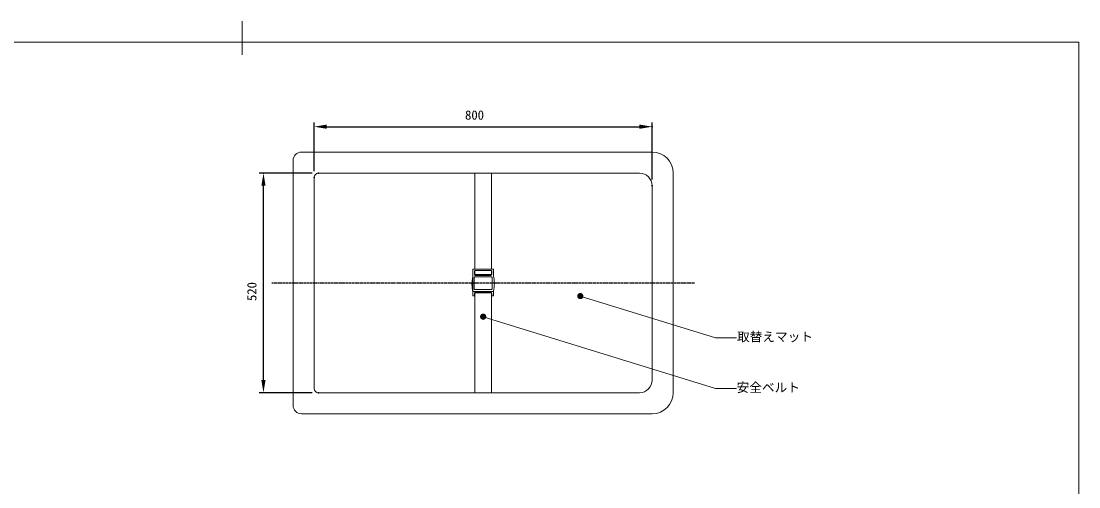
# Model space of a CAD drawing. Units: millimetres, scale not verified. Extents: x -203 to 203, y -143 to 143.
# Drawn here: x -52.4 to 198, y 32.7 to 143 of the extents above; entities that cross this region are included whole.
import ezdxf
from ezdxf.enums import TextEntityAlignment as Align

# ---------------------------------------------------------------- set-up
doc = ezdxf.new("R2010")
doc.units = ezdxf.units.MM
doc.header["$LTSCALE"] = 0.5
doc.header["$PDMODE"] = 32
doc.header["$PDSIZE"] = 0.1
doc.linetypes.add('USER2', pattern=[0.629921, 0.393701, -0.07874, 0.07874, -0.07874])
for name, color, linetype, lineweight in [('0-1_DIMENSION_LINES$02_DIMENSI', 7, 'Continuous', 25), ('0-3_DIMENSION_LINES$03_LINES', 7, 'Continuous', 18), ('0-5_DIMENSION_LINES$01_CENTER_', 7, 'USER2', 25), ('0-9_図面_FORMAT$01_WAKU$OUT_LINE', 6, 'Continuous', 18)]:
    doc.layers.add(name, color=color, linetype=linetype, lineweight=lineweight)
doc.layers.add('0-2_DEFPOINTS', color=7, linetype='Continuous')
doc.styles.add('ＭＳ ゴシック', font='')
doc.styles.get('ＭＳ ゴシック').set_extended_font_data('MS Gothic')

# ---------------------------------------------------------------- blocks, each defined once
blk = doc.blocks.new('D13')
at = {"layer": '0-1_DIMENSION_LINES$02_DIMENSI'}
for p, q in [((453, 511), (428, 511)), ((430, 413), (430, 505)), ((453, 407), (428, 407))]:
    blk.add_line(p, q, dxfattribs=at)
for points in [[(431, 505), (429, 505), (430, 511)], [(429, 413), (431, 413), (430, 407)]]:
    blk.add_solid(points, dxfattribs=at)
at = {"layer": '0-2_DEFPOINTS'}
for p in [(430, 511), (456, 511), (456, 407)]:
    blk.add_point(p, dxfattribs=at)
at = {"layer": '0-1_DIMENSION_LINES$02_DIMENSI', "style": 'ＭＳ ゴシック'}
blk.add_text('520', height=4.399, rotation=90, dxfattribs=at).set_placement((428, 450.429), align=Align.BOTTOM_LEFT)
blk = doc.blocks.new('D14')
at = {"layer": '0-1_DIMENSION_LINES$02_DIMENSI'}
for p, q in [((454, 512), (454, 535)), ((460, 533), (608, 533)), ((614, 508), (614, 535))]:
    blk.add_line(p, q, dxfattribs=at)
for points in [[(460, 534), (460, 532), (454, 533)], [(608, 532), (608, 534), (614, 533)]]:
    blk.add_solid(points, dxfattribs=at)
at = {"layer": '0-2_DEFPOINTS'}
for p in [(614, 533), (454, 509), (614, 505)]:
    blk.add_point(p, dxfattribs=at)
at = {"layer": '0-1_DIMENSION_LINES$02_DIMENSI', "style": 'ＭＳ ゴシック'}
blk.add_text('800', height=4.399, dxfattribs=at).set_placement((525.429, 535), align=Align.BOTTOM_LEFT)
blk = doc.blocks.new('U47')
at = {"layer": '0-1_DIMENSION_LINES$02_DIMENSI', "color": 1}
for points in [[(578.701, 452.032), (578.5, 452.782), (578.701, 453.532)], [(579.25, 451.483), (578.701, 453.532), (579.25, 454.081)], [(578.701, 452.032), (578.701, 453.532), (579.25, 451.483)], [(580, 451.282), (579.25, 454.081), (580, 454.282)], [(579.25, 451.483), (579.25, 454.081), (580, 451.282)], [(580, 451.282), (580, 454.282), (580.75, 451.483)], [(580.75, 451.483), (580, 454.282), (580.75, 454.081)], [(580.75, 451.483), (580.75, 454.081), (581.299, 452.032)], [(581.299, 452.032), (580.75, 454.081), (581.299, 453.532)], [(581.299, 452.032), (581.299, 453.532), (581.5, 452.782)]]:
    blk.add_solid(points, dxfattribs=at)
blk = doc.blocks.new('U48')
at = {"layer": '0-1_DIMENSION_LINES$02_DIMENSI', "color": 1}
for points in [[(532.701, 442.25), (532.5, 443), (532.701, 443.75)], [(533.25, 441.701), (532.701, 443.75), (533.25, 444.299)], [(532.701, 442.25), (532.701, 443.75), (533.25, 441.701)], [(534, 441.5), (533.25, 444.299), (534, 444.5)], [(533.25, 441.701), (533.25, 444.299), (534, 441.5)], [(534, 441.5), (534, 444.5), (534.75, 441.701)], [(534.75, 441.701), (534, 444.5), (534.75, 444.299)], [(534.75, 441.701), (534.75, 444.299), (535.299, 442.25)], [(535.299, 442.25), (534.75, 444.299), (535.299, 443.75)], [(535.299, 442.25), (535.299, 443.75), (535.5, 443)]]:
    blk.add_solid(points, dxfattribs=at)

msp = doc.modelspace()

# ---------------------------------------------------------------- linework, layer by layer
at = {"layer": '0-1_DIMENSION_LINES$02_DIMENSI', "color": 1, "lineweight": 18}
for points in [[(80, 77.8909), (112, 68), (117, 68)], [(57, 73), (112, 56), (117, 56)]]:
    msp.add_lwpolyline(points, dxfattribs=at)
at = {"layer": '0-3_DIMENSION_LINES$03_LINES'}
for p, q in [((97, 112), (14, 112)), ((12, 110), (12, 52)), ((17, 56), (17, 106)), ((18, 107), (94, 107)), ((102, 55), (102, 107)), ((97, 104), (97, 58)), ((59.3502, 84.2584), (54.6502, 84.2584)), ((54.9502, 82.9584), (54.9502, 83.0997)), ((55.1502, 83.9408), (58.8502, 83.9408)), ((58.8502, 82.7584), (55.1502, 82.7584)), ((59.0502, 83.0997), (59.0502, 82.9584)), ((54.9002, 79.5584), (54.9002, 82.3084)), ((55.0002, 82.4084), (59.0002, 82.4084)), ((59.1002, 82.3084), (59.1002, 79.5584)), ((54.6502, 77.9345), (54.8588, 77.9345)), ((59.0002, 79.4584), (55.0002, 79.4584)), ((55.1502, 78.7845), (58.8502, 78.7845)), ((59.1416, 77.9345), (59.3502, 77.9345)), ((94, 55), (18, 55)), ((14, 50), (97, 50))]:
    msp.add_line(p, q, dxfattribs=at)
for points in [[(55.0002, 84.2584), (55.0002, 107.0007), (59.0002, 107.0007), (59.0002, 84.2584)], [(54.5502, 84.1584), (54.5502, 83.9629), (54.5502, 79.0284)], [(54.9502, 83.1084), (54.9502, 83.5988), (54.9502, 83.6302), (54.9502, 83.7385)], [(59.0002, 83.8729), (59.0002, 82.9992), (55.0002, 82.9992), (55.0002, 83.8739)], [(59.0502, 83.7385), (59.0502, 83.6302), (59.0502, 83.5988), (59.0502, 83.1084)], [(59.4607, 82.7087), (59.4502, 82.8106), (59.4502, 83.9629), (59.4502, 84.1584)], [(54.5502, 78.7845), (54.5502, 78.1345), (54.5502, 78.0345)], [(54.6002, 78.9784), (54.6502, 78.9784), (59.3586, 78.9784), (59.4097, 78.9784)], [(54.9502, 78.0479), (54.9502, 78.1345), (54.9502, 78.5845)], [(59.0502, 78.5845), (59.0502, 78.1345), (59.0502, 78.0479)], [(59.4502, 78.0345), (59.4502, 78.1345), (59.4502, 78.9845)]]:
    msp.add_lwpolyline(points, dxfattribs=at)
msp.add_lwpolyline([(55.0002, 78.6845), (55.0002, 55.0007), (59.0002, 55.0007), (59.0002, 78.6845)], close=True, dxfattribs=at)
for centre, radius, start, end in [((14, 110), 2, 90, 180), ((97, 107), 5, 360, 90), ((18, 106), 1, 90, 180), ((94, 104), 3, 0, 90), ((54.6502, 84.1584), 0.1, 90, 180), ((55.1542, 83.7404), 0.2041, 132.82722, 180.52739), ((55.1504, 82.9586), 0.2002, 180.06288, 269.93754), ((55.1473, 83.7443), 0.1965, 89.16669, 132.11678), ((58.8537, 83.746), 0.1948, 47.68502, 91.03234), ((58.85, 82.9586), 0.2002, 270.06158, 359.93799), ((58.8474, 83.7409), 0.2028, 359.31347, 47.33002), ((59.3502, 84.1584), 0.1, 0, 90), ((50.6015, 80.8684), 9.0483, 348.20052, 11.73495), ((63.2393, 80.6595), 8.8891, 167.82294, 192.17708), ((55.0002, 82.3084), 0.1, 90, 180), ((59.0002, 82.3084), 0.1, 0, 90), ((54.6002, 79.0284), 0.05, 180, 270), ((54.6502, 78.0345), 0.1, 180, 270), ((54.8558, 78.0317), 0.0973, 271.73621, 1.63695), ((55.0002, 79.5584), 0.1, 180, 270), ((55.1502, 78.5845), 0.2, 90, 180), ((58.8502, 78.5845), 0.2, 0, 90), ((59.0002, 79.5584), 0.1, 270, 0), ((59.1446, 78.0317), 0.0973, 178.36203, 268.2648), ((59.3502, 78.0345), 0.1, 270, 0), ((59.4097, 79.0284), 0.05, 270, 348.1767), ((94, 58), 3, 270, 0), ((18, 56), 1, 180, 270), ((97, 55), 5, 270, 0), ((14, 52), 2, 180, 270)]:
    msp.add_arc(centre, radius, start, end, dxfattribs=at)
at = {"layer": '0-5_DIMENSION_LINES$01_CENTER_'}
msp.add_line((7, 81), (107, 81), dxfattribs=at)
at = {"layer": '0-9_図面_FORMAT$01_WAKU$OUT_LINE'}
for p, q in [((0, 135), (0, 143)), ((198, 138), (-198, 138)), ((198, -138), (198, 138))]:
    msp.add_line(p, q, dxfattribs=at)

# ---------------------------------------------------------------- block references
at = {"layer": '0-1_DIMENSION_LINES$02_DIMENSI', "xscale": 0.5, "yscale": 0.5}
for name in ['D14', 'D13', 'U47', 'U48']:
    msp.add_blockref(name, (-210, -148.5), dxfattribs=at)

# ---------------------------------------------------------------- texts
at = {"layer": '0-1_DIMENSION_LINES$02_DIMENSI', "style": 'ＭＳ ゴシック'}
for s, p in [('取替えマット', (117.0884, 66.4866)), ('安全ベルト', (116.9924, 54.4866))]:
    msp.add_text(s, height=2.199, dxfattribs=at).set_placement(p, align=Align.BOTTOM_LEFT)

doc.saveas('drawing.dxf')
